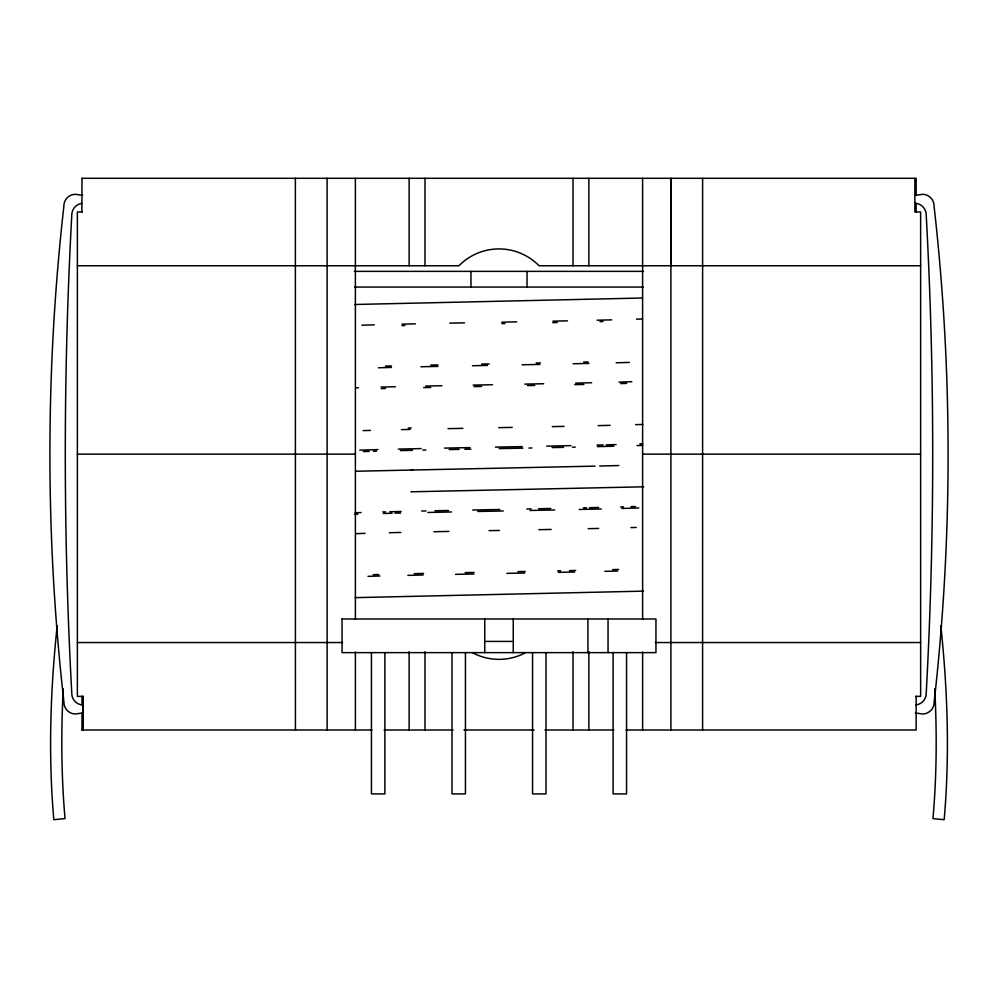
<?xml version="1.0" encoding="UTF-8"?>
<svg xmlns="http://www.w3.org/2000/svg" width="998" height="998" viewBox="0 0 998 998"><rect width="100%" height="100%" fill="white"/><g stroke="black" fill="none" stroke-linecap="round" stroke-linejoin="round"><path stroke-width="1.5" d="M63.261 688.832C61.003 732.058 61.24 775.446 65.032 818.585L53.83 819.707C48.166 755.149 50.387 690.092 57.185 625.709M915.353 195.309L922.876 194.286A11.702 11.702 0 0 1 934.078 206.324A2203.11 2203.11 0 0 1 934.14 701.968A11.702 11.702 0 0 1 922.876 714.007L915.353 712.984M82.647 712.984L75.124 714.007A11.702 11.702 0 0 1 63.922 701.968A2203.11 2203.11 0 0 1 63.86 206.324A11.702 11.702 0 0 1 75.124 194.286L82.647 195.309M642.55 298.015L354.752 304.49M639.868 443.923L642.687 443.823M642.774 424.437L635.639 424.661M637.036 445.582L642.675 445.395M643.735 486.812L410.864 491.802M355.163 512.722L361.039 512.535M354.764 514.307L357.87 514.195M355.188 597.64L643.523 591.14M361.825 325.198L374.287 324.837M636.462 319.173L642.55 318.973M355.737 387.798L358.444 387.723M359.742 450.123L378.005 449.599M355.712 471.243L595.02 466.128M630.973 506.647L635.526 506.497M638.832 507.97L621.841 508.456M356.099 533.643L365.056 533.356M629.364 362.411L616.153 362.773M631.834 381.723L619.034 382.084M620.744 383.569L626.682 383.407M363.085 430.612L370.458 430.4M363.359 451.583L369.123 451.408M620.606 506.934L623.563 506.847M630.898 527.605L636.287 527.443M367.988 576.345L379.939 576.008M381.224 388.621L385.478 388.509M373.452 451.283L376.458 451.208M373.202 574.648L378.753 574.499M611.712 319.859L597.078 320.208M378.417 367.763L391.403 367.439M381.049 387.074L395.358 386.725M610.115 425.348L598.151 425.635M616.103 444.597L606.173 444.846M613.782 446.218L597.453 446.617M618.772 465.542L599.698 466.016M382.745 511.924L385.565 511.862M389.794 511.749L401.121 511.487M383.369 513.471L392.077 513.259M612.697 569.596L618.598 569.446M617.662 571.018L604.863 571.343M402.082 325.622L404.851 325.56M599.985 321.606L603.042 321.531M385.44 366.079L391.49 365.929M401.508 429.627L410.028 429.427M398.327 449.1L421.193 448.589M597.004 445.071L603.116 444.921M400.435 450.609L412.461 450.335M394.934 513.184L400.647 513.047M601.32 508.98L579.239 509.467M389.382 532.72L400.734 532.445M598.675 528.429L588.234 528.666M402.007 324.15L415.455 323.851M583.618 362.037L588.184 361.925M420.919 366.765L437.935 366.416M588.957 363.422L573.101 363.759M575.584 383.095L591.602 382.745M574.761 384.654L583.892 384.455M408.269 428.017L411.226 427.955M421.667 511.026L426.021 510.939M583.456 507.82L586.537 507.745M589.544 507.683L598.563 507.483M414.232 573.65L423.589 573.451M569.434 570.582L575.646 570.457M407.858 575.347L423.202 575.01M449.799 323.14L464.519 322.853M552.942 321.144L567.475 320.845M552.767 322.616L557.258 322.529M430.774 365.056L437.885 364.906M536.101 363.01L540.417 362.923M539.93 364.432L522.041 364.781M425.522 386.051L441.902 385.715M543.673 383.743L524.811 384.118M423.651 387.636L430.762 387.486M527.543 385.602L534.766 385.453M448.04 428.641L462.885 428.342M552.293 426.62L564.007 426.383M444.472 448.114L470.083 447.603M546.754 446.131L570.881 445.632M422.865 450.11L425.834 450.048M449.187 449.574L459.105 449.374M552.069 447.578L563.583 447.354M572.353 447.166L575.285 447.104M434.966 510.751L448.476 510.477M538.621 508.731L550.746 508.493M427.855 512.461L451.47 511.974M530.05 510.465L554.726 509.978M433.955 531.734L448.826 531.423M538.77 529.689L551.146 529.451M465.155 572.615L473.988 572.44M557.645 570.831L560.602 570.769M455.575 574.349L473.95 573.987M558.294 572.353L574.686 572.016M501.794 322.142L516.715 321.855M501.869 323.614L504.888 323.552M481.56 364.045L489.257 363.908M472.453 365.73L487.398 365.443M473.089 385.103L492.501 384.729M474.075 386.625L481.572 386.476M498.713 427.655L512.186 427.394M495.407 447.116L522.241 446.605M464.856 449.262L470.906 449.15M499.162 448.613L522.902 448.152M528.928 448.04L531.934 447.977M472.715 510.003L499.823 509.479M526.769 508.968L531.111 508.88M477.793 511.463L503.254 510.976M489.02 530.649L499.449 530.449M517.937 571.605L525.135 571.467M506.872 573.363L524.711 573.014M410.602 469.821L412.76 469.784M81.861 178.293L916.139 178.293L916.139 195.109M82.41 211.938L77.37 211.938L77.37 696.355L83.121 696.355L83.121 730M77.37 265.755L458.955 265.755A56.063 56.063 0 0 1 539.045 265.755L920.63 265.755M354.415 271.369L643.585 271.369M354.652 287.062L643.273 287.062M77.37 454.14L355.4 454.14M642.6 454.14L920.63 454.14M485.951 641.415L512.049 641.415M77.37 642.537L342.613 642.537M655.399 642.537L920.63 642.537M915.59 696.355L920.63 696.355L920.63 211.938L914.879 211.938L914.879 178.293M81.861 730L372.005 730M384.093 730L453.042 730M463.945 730L534.055 730M544.958 730L613.907 730M626.008 730L916.139 730L916.139 696.355M940.815 625.709C947.613 690.092 949.834 755.149 944.17 819.707L932.968 818.585C936.76 775.446 936.997 732.058 934.739 688.832M916.139 203.53L916.139 211.938M702.617 178.293L702.592 730M670.893 265.755L670.893 178.293L670.881 730M642.6 178.293L642.625 619.346M642.625 652.068L642.625 730M626.569 652.63L626.569 793.909L613.109 793.909L613.109 652.63M608.044 618.985L608.044 652.63M588.87 178.293L588.87 265.755M588.87 651.744L588.87 730M587.909 618.985L587.909 652.63M573.014 178.293L573.014 265.755M573.014 651.744L573.014 730M546.006 652.63L546.006 793.909L532.558 793.909L532.558 652.63M527.031 271.369L527.031 287.062M513.246 618.985L513.246 652.63M484.754 618.985L484.754 652.63M470.969 271.369L470.969 287.012M465.442 652.63L465.442 793.909L451.994 793.909L451.994 652.63M424.986 178.293L424.986 265.755M424.986 651.744L424.986 730M409.13 178.293L409.13 265.755M409.13 651.744L409.13 730M384.891 652.63L384.891 793.909L371.431 793.909L371.431 652.63M355.375 178.293L355.4 619.346M355.4 652.068L355.4 730M327.107 178.293L327.132 730M295.383 178.293L295.42 730M82.984 696.355L82.984 730M81.998 178.293L81.861 211.938M81.998 696.355L81.998 704.763M81.998 713.183L81.998 730M525.06 652.929A56.063 56.063 0 0 1 472.94 652.929M82.984 705.037A11.702 11.702 0 0 1 71.769 692.999C63.148 533.918 63.148 374.375 71.769 215.294A11.702 11.702 0 0 1 81.936 203.355M916.064 704.937A11.702 11.702 0 0 0 926.231 692.999C934.852 533.918 934.852 374.375 926.231 215.294A11.702 11.702 0 0 0 915.016 203.255M342.052 618.985L342.052 652.63L655.948 652.63L655.948 618.985L342.052 618.985"/></g></svg>
